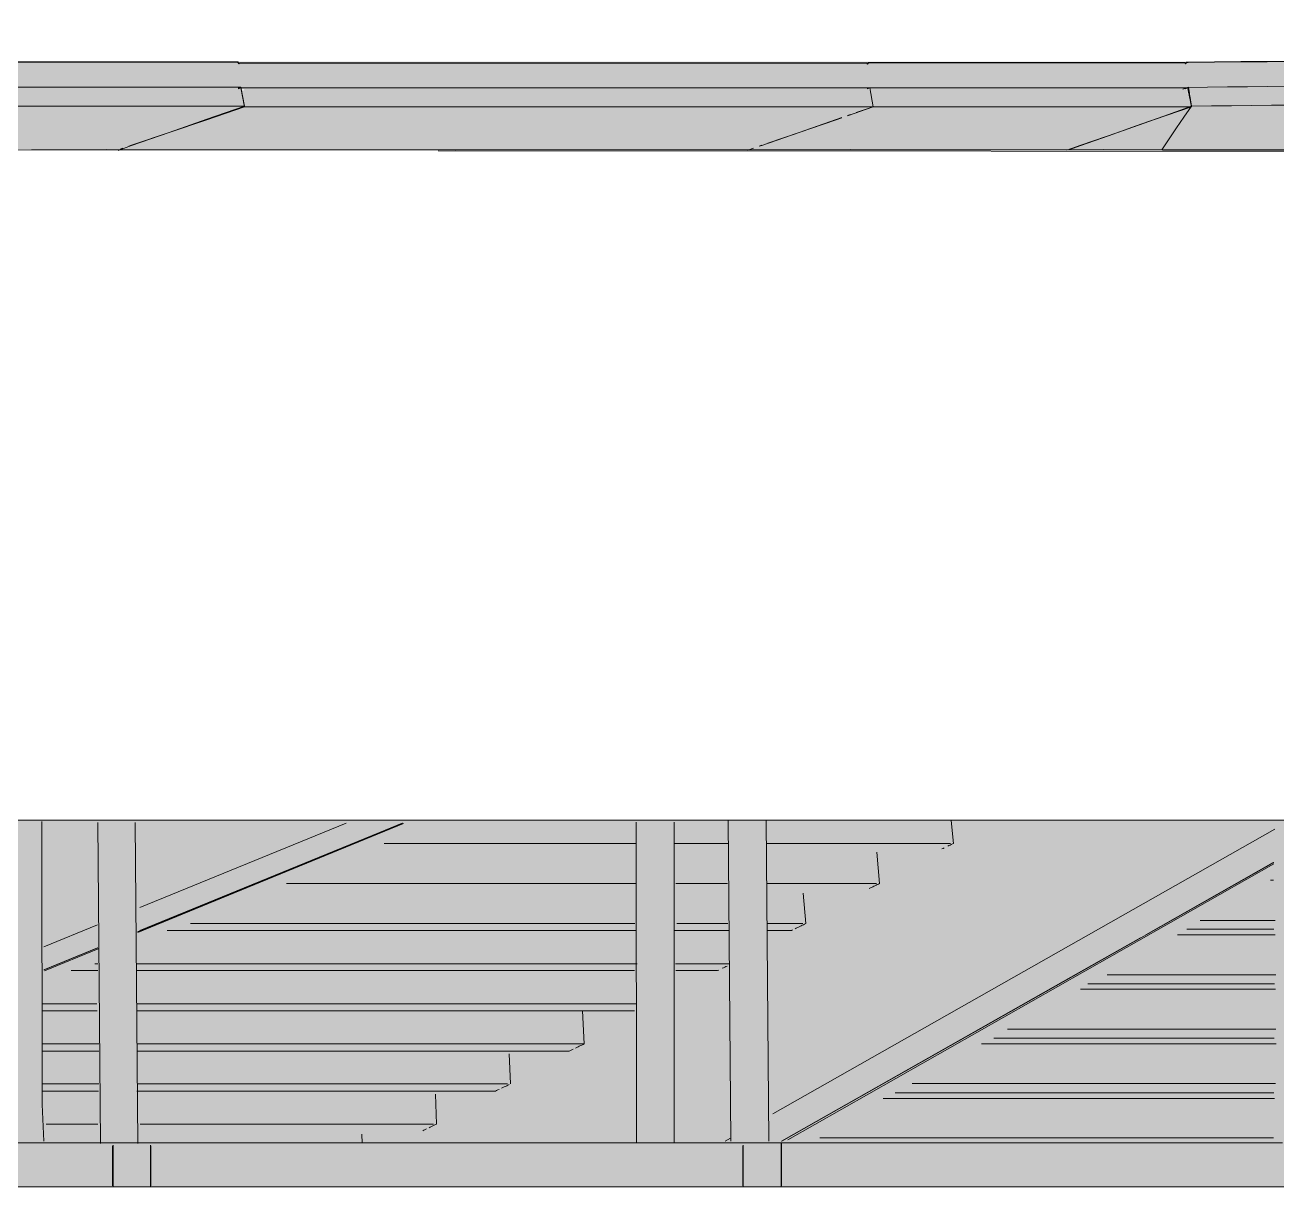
# Model space of a CAD drawing. Header units: millimetres. Extents: x 0 to 84100, y 0 to 59400.
# Drawn here: x 40382 to 44477, y 51697 to 55497 of the extents above; entities that cross this region are included whole.
import ezdxf

# ---------------------------------------------------------------- set-up
doc = ezdxf.new("R2010")
doc.units = ezdxf.units.MM
for name, color, linetype, lineweight in [('09_立面の外形', 7, 'Continuous', 30), ('10_見えがかり', 7, 'Continuous', 13), ('12_見えがかり（ガラス）', 5, 'Continuous', 9)]:
    doc.layers.add(name, color=color, linetype=linetype, lineweight=lineweight)

msp = doc.modelspace()

# ---------------------------------------------------------------- hatches: boundary and pattern name
at = {"layer": '10_見えがかり', "true_color": 0xe9dcc4}
msp.add_hatch(color=8, dxfattribs=at).paths.add_polyline_path([(49714.9, 55481.6), (49704.9, 55471.6), (49704.9, 55461.6), (49694.9, 55451.6), (49694.9, 55441.6), (49684.9, 55431.6), (49684.9, 55421.6), (49679.9, 55416.6), (49599.9, 55416.6), (49589.9, 55406.6), (49419.9, 55406.6), (49409.9, 55396.6), (49239.9, 55396.6), (49229.9, 55386.6), (48889.9, 55386.6), (48879.9, 55376.6), (48559.9, 55376.6), (48549.9, 55366.6), (48229.9, 55366.6), (48219.9, 55356.6), (47899.9, 55356.6), (47889.9, 55346.6), (47569.9, 55346.6), (47559.9, 55336.6), (46939.9, 55336.6), (46929.9, 55326.6), (46359.9, 55326.6), (46349.9, 55316.6), (45769.9, 55316.6), (45759.9, 55306.6), (44989.9, 55306.6), (44979.9, 55296.6), (44189.9, 55296.6), (44179.9, 55286.6), (41089.9, 55286.6), (41079.9, 55296.6), (33189.9, 55296.6), (33179.9, 55306.6), (29249.9, 55306.6), (29239.9, 55296.6), (29219.9, 55296.6), (29209.9, 55286.6), (29189.9, 55286.6), (29179.9, 55276.6), (29159.9, 55276.6), (29149.9, 55266.6), (29139.9, 55266.6), (29129.9, 55256.6), (29109.9, 55256.6), (29099.9, 55246.6), (29079.9, 55246.6), (29069.9, 55236.6), (29059.9, 55236.6), (29049.9, 55226.6), (29029.9, 55226.6), (29019.9, 55216.6), (28999.9, 55216.6), (28989.9, 55206.6), (28979.9, 55206.6), (28969.9, 55196.6), (28949.9, 55196.6), (28939.9, 55186.6), (28919.9, 55186.6), (28909.9, 55176.6), (28899.9, 55176.6), (28889.9, 55166.6), (28869.9, 55166.6), (28859.9, 55156.6), (28839.9, 55156.6), (28829.9, 55146.6), (28819.9, 55146.6), (28809.9, 55136.6), (28789.9, 55136.6), (28779.9, 55126.6), (28759.9, 55126.6), (28749.9, 55116.6), (28739.9, 55116.6), (28729.9, 55106.6), (28709.9, 55106.6), (28699.9, 55096.6), (28679.9, 55096.6), (28669.9, 55086.6), (28659.9, 55086.6), (28649.9, 55076.6), (28629.9, 55076.6), (28619.9, 55066.6), (28599.9, 55066.6), (28589.9, 55056.6), (28579.9, 55056.6), (28569.9, 55046.6), (28549.9, 55046.6), (28539.9, 55036.6), (28519.9, 55036.6), (28509.9, 55026.6), (28499.9, 55026.6), (28489.9, 55016.6), (28469.9, 55016.6), (28459.9, 55006.6), (28439.9, 55006.6), (28429.9, 54996.6), (28409.9, 54996.6), (28399.9, 54986.6), (28389.9, 54986.6), (28379.9, 54976.6), (28359.9, 54976.6), (28349.9, 54966.6), (28329.9, 54966.6), (28319.9, 54956.6), (28309.9, 54956.6), (28299.9, 54946.6), (28279.9, 54946.6), (28269.9, 54936.6), (28249.9, 54936.6), (28239.9, 54926.6), (28229.9, 54926.6), (28219.9, 54916.6), (28199.9, 54916.6), (28189.9, 54906.6), (28169.9, 54906.6), (28159.9, 54896.6), (28149.9, 54896.6), (28139.9, 54886.6), (28119.9, 54886.6), (28109.9, 54876.6), (28089.9, 54876.6), (28079.9, 54866.6), (28069.9, 54866.6), (28059.9, 54856.6), (28039.9, 54856.6), (28029.9, 54846.6), (28009.9, 54846.6), (27999.9, 54836.6), (27989.9, 54836.6), (27979.9, 54826.6), (27959.9, 54826.6), (27949.9, 54816.6), (27929.9, 54816.6), (27919.9, 54806.6), (27909.9, 54806.6), (27899.9, 54796.6), (27879.9, 54796.6), (27869.9, 54786.6), (27849.9, 54786.6), (27839.9, 54776.6), (27829.9, 54776.6), (27819.9, 54766.6), (27799.9, 54766.6), (27789.9, 54756.6), (27769.9, 54756.6), (27759.9, 54746.6), (27749.9, 54746.6), (27739.9, 54736.6), (27719.9, 54736.6), (27709.9, 54726.6), (27694.9, 54726.6), (27694.9, 54731.6), (27684.9, 54741.6), (27724.9, 54781.6), (27724.9, 54791.6), (27769.9, 54836.6), (27819.9, 54836.6), (27849.9, 54866.6), (27909.9, 54866.6), (27914.9, 54871.6), (27914.9, 54881.6), (27929.9, 54896.6), (27989.9, 54896.6), (28019.9, 54926.6), (28069.9, 54926.6), (28099.9, 54956.6), (28149.9, 54956.6), (28179.9, 54986.6), (28229.9, 54986.6), (28259.9, 55016.6), (28309.9, 55016.6), (28339.9, 55046.6), (28399.9, 55046.6), (28404.9, 55051.6), (28404.9, 55061.6), (28429.9, 55086.6), (28439.9, 55076.6), (28479.9, 55076.6), (28504.9, 55101.6), (28504.9, 55111.6), (28509.9, 55116.6), (28569.9, 55116.6), (28599.9, 55146.6), (28649.9, 55146.6), (28679.9, 55176.6), (28729.9, 55176.6), (28759.9, 55206.6), (28809.9, 55206.6), (28839.9, 55236.6), (28899.9, 55236.6), (28904.9, 55241.6), (28904.9, 55251.6), (28919.9, 55266.6), (28979.9, 55266.6), (28994.9, 55281.6), (28994.9, 55291.6), (28999.9, 55296.6), (29059.9, 55296.6), (29089.9, 55326.6), (29139.9, 55326.6), (29169.9, 55356.6), (29219.9, 55356.6), (29249.9, 55386.6), (35099.9, 55386.6), (35109.9, 55376.6), (44789.9, 55376.6), (44799.9, 55386.6), (45639.9, 55386.6), (45649.9, 55396.6), (46229.9, 55396.6), (46239.9, 55406.6), (46829.9, 55406.6), (46839.9, 55416.6), (47479.9, 55416.6), (47489.9, 55426.6), (47819.9, 55426.6), (47829.9, 55436.6), (48149.9, 55436.6), (48159.9, 55446.6), (48479.9, 55446.6), (48489.9, 55456.6), (48819.9, 55456.6), (48829.9, 55466.6), (49149.9, 55466.6), (49159.9, 55476.6), (49369.9, 55476.6), (49379.9, 55486.6), (49549.9, 55486.6), (49559.9, 55496.6), (49709.9, 55496.6), (49714.9, 55491.6)])
at = {"layer": '12_見えがかり（ガラス）', "true_color": 0xdce9f2}
for points in [[(41079.9, 55296.6), (41094.9, 55281.6), (41094.9, 55231.6), (41089.9, 55226.6), (41079.9, 55226.6), (41069.9, 55216.6), (41049.9, 55216.6), (41039.9, 55206.6), (41019.9, 55206.6), (41009.9, 55196.6), (40989.9, 55196.6), (40979.9, 55186.6), (40959.9, 55186.6), (40949.9, 55176.6), (40929.9, 55176.6), (40919.9, 55166.6), (40909.9, 55166.6), (40899.9, 55156.6), (40879.9, 55156.6), (40869.9, 55146.6), (40849.9, 55146.6), (40839.9, 55136.6), (40819.9, 55136.6), (40809.9, 55126.6), (40789.9, 55126.6), (40779.9, 55116.6), (40759.9, 55116.6), (40749.9, 55106.6), (40729.9, 55106.6), (40719.9, 55096.6), (40709.9, 55096.6), (40699.9, 55086.6), (38679.9, 55086.6), (38674.9, 55091.6), (38679.9, 55096.6), (38699.9, 55096.6), (38709.9, 55106.6), (38729.9, 55106.6), (38739.9, 55116.6), (38749.9, 55116.6), (38759.9, 55126.6), (38779.9, 55126.6), (38789.9, 55136.6), (38809.9, 55136.6), (38819.9, 55146.6), (38839.9, 55146.6), (38849.9, 55156.6), (38869.9, 55156.6), (38879.9, 55166.6), (38889.9, 55166.6), (38899.9, 55176.6), (38919.9, 55176.6), (38929.9, 55186.6), (38949.9, 55186.6), (38959.9, 55196.6), (38979.9, 55196.6), (38989.9, 55206.6), (39009.9, 55206.6), (39019.9, 55216.6), (39029.9, 55216.6), (39039.9, 55226.6), (39059.9, 55226.6), (39074.9, 55241.6), (39074.9, 55251.6), (39064.9, 55261.6), (39064.9, 55291.6), (39069.9, 55296.6)], [(43139.9, 55286.6), (43144.9, 55281.6), (43144.9, 55271.6), (43154.9, 55261.6), (43154.9, 55231.6), (43149.9, 55226.6), (43139.9, 55226.6), (43129.9, 55216.6), (43109.9, 55216.6), (43099.9, 55206.6), (43079.9, 55206.6), (43069.9, 55196.6), (43049.9, 55196.6), (43039.9, 55186.6), (43019.9, 55186.6), (43009.9, 55176.6), (42999.9, 55176.6), (42989.9, 55166.6), (42969.9, 55166.6), (42959.9, 55156.6), (42939.9, 55156.6), (42929.9, 55146.6), (42909.9, 55146.6), (42899.9, 55136.6), (42879.9, 55136.6), (42869.9, 55126.6), (42849.9, 55126.6), (42839.9, 55116.6), (42819.9, 55116.6), (42809.9, 55106.6), (42789.9, 55106.6), (42779.9, 55096.6), (42759.9, 55096.6), (42749.9, 55086.6), (40709.9, 55086.6), (40704.9, 55091.6), (40709.9, 55096.6), (40719.9, 55096.6), (40729.9, 55106.6), (40749.9, 55106.6), (40759.9, 55116.6), (40779.9, 55116.6), (40789.9, 55126.6), (40809.9, 55126.6), (40819.9, 55136.6), (40839.9, 55136.6), (40849.9, 55146.6), (40869.9, 55146.6), (40879.9, 55156.6), (40899.9, 55156.6), (40909.9, 55166.6), (40919.9, 55166.6), (40929.9, 55176.6), (40949.9, 55176.6), (40959.9, 55186.6), (40979.9, 55186.6), (40989.9, 55196.6), (41009.9, 55196.6), (41019.9, 55206.6), (41039.9, 55206.6), (41049.9, 55216.6), (41069.9, 55216.6), (41079.9, 55226.6), (41089.9, 55226.6), (41094.9, 55231.6), (41094.9, 55281.6), (41099.9, 55286.6)], [(44179.9, 55286.6), (44184.9, 55281.6), (44184.9, 55271.6), (44194.9, 55261.6), (44194.9, 55231.6), (44189.9, 55226.6), (44179.9, 55226.6), (44169.9, 55216.6), (44149.9, 55216.6), (44139.9, 55206.6), (44119.9, 55206.6), (44109.9, 55196.6), (44089.9, 55196.6), (44079.9, 55186.6), (44059.9, 55186.6), (44049.9, 55176.6), (44039.9, 55176.6), (44029.9, 55166.6), (44009.9, 55166.6), (43999.9, 55156.6), (43979.9, 55156.6), (43969.9, 55146.6), (43949.9, 55146.6), (43939.9, 55136.6), (43919.9, 55136.6), (43909.9, 55126.6), (43889.9, 55126.6), (43879.9, 55116.6), (43859.9, 55116.6), (43849.9, 55106.6), (43839.9, 55106.6), (43829.9, 55096.6), (43809.9, 55096.6), (43799.9, 55086.6), (42759.9, 55086.6), (42754.9, 55091.6), (42759.9, 55096.6), (42779.9, 55096.6), (42789.9, 55106.6), (42809.9, 55106.6), (42819.9, 55116.6), (42839.9, 55116.6), (42849.9, 55126.6), (42869.9, 55126.6), (42879.9, 55136.6), (42899.9, 55136.6), (42909.9, 55146.6), (42929.9, 55146.6), (42939.9, 55156.6), (42959.9, 55156.6), (42969.9, 55166.6), (42989.9, 55166.6), (42999.9, 55176.6), (43009.9, 55176.6), (43019.9, 55186.6), (43039.9, 55186.6), (43049.9, 55196.6), (43069.9, 55196.6), (43079.9, 55206.6), (43099.9, 55206.6), (43109.9, 55216.6), (43129.9, 55216.6), (43139.9, 55226.6), (43149.9, 55226.6), (43154.9, 55231.6), (43154.9, 55261.6), (43144.9, 55271.6), (43144.9, 55281.6), (43149.9, 55286.6)], [(45229.9, 55306.6), (45234.9, 55301.6), (45234.9, 55271.6), (45244.9, 55261.6), (45244.9, 55241.6), (45239.9, 55236.6), (45219.9, 55236.6), (45209.9, 55226.6), (45199.9, 55226.6), (45189.9, 55216.6), (45169.9, 55216.6), (45159.9, 55206.6), (45149.9, 55206.6), (45139.9, 55196.6), (45119.9, 55196.6), (45109.9, 55186.6), (45099.9, 55186.6), (45089.9, 55176.6), (45069.9, 55176.6), (45059.9, 55166.6), (45049.9, 55166.6), (45039.9, 55156.6), (45019.9, 55156.6), (45009.9, 55146.6), (44999.9, 55146.6), (44989.9, 55136.6), (44979.9, 55136.6), (44969.9, 55126.6), (44949.9, 55126.6), (44939.9, 55116.6), (44929.9, 55116.6), (44919.9, 55106.6), (44899.9, 55106.6), (44889.9, 55096.6), (44879.9, 55096.6), (44869.9, 55086.6), (44109.9, 55086.6), (44104.9, 55091.6), (44104.9, 55101.6), (44124.9, 55121.6), (44124.9, 55131.6), (44144.9, 55151.6), (44144.9, 55161.6), (44164.9, 55181.6), (44164.9, 55191.6), (44194.9, 55221.6), (44194.9, 55271.6), (44184.9, 55281.6), (44184.9, 55291.6), (44189.9, 55296.6), (44979.9, 55296.6), (44989.9, 55306.6)], [(44189.9, 55226.6), (44194.9, 55221.6), (44164.9, 55191.6), (44164.9, 55181.6), (44144.9, 55161.6), (44144.9, 55151.6), (44124.9, 55131.6), (44124.9, 55121.6), (44104.9, 55101.6), (44104.9, 55091.6), (44099.9, 55086.6), (43809.9, 55086.6), (43804.9, 55091.6), (43809.9, 55096.6), (43829.9, 55096.6), (43839.9, 55106.6), (43849.9, 55106.6), (43859.9, 55116.6), (43879.9, 55116.6), (43889.9, 55126.6), (43909.9, 55126.6), (43919.9, 55136.6), (43939.9, 55136.6), (43949.9, 55146.6), (43969.9, 55146.6), (43979.9, 55156.6), (43999.9, 55156.6), (44009.9, 55166.6), (44029.9, 55166.6), (44039.9, 55176.6), (44049.9, 55176.6), (44059.9, 55186.6), (44079.9, 55186.6), (44089.9, 55196.6), (44109.9, 55196.6), (44119.9, 55206.6), (44139.9, 55206.6), (44149.9, 55216.6), (44169.9, 55216.6), (44179.9, 55226.6)], [(49049.9, 52896.6), (49054.9, 52891.6), (49054.9, 51701.6), (49049.9, 51696.6), (29329.9, 51696.6), (29324.9, 51701.6), (29324.9, 52891.6), (29329.9, 52896.6)]]:
    msp.add_hatch(color=8, dxfattribs=at).paths.add_polyline_path(points)

# ---------------------------------------------------------------- linework, layer by layer
at = {"layer": '09_立面の外形'}
msp.add_lwpolyline([(39732, 55375.7), (40404.6, 55375.7), (40572.8, 55375.7), (40740.9, 55375.7), (40909.1, 55375.7), (41077.3, 55375.7), (41081, 55369.6), (41084.2, 55373.1), (41255.1, 55373.1), (41425.9, 55373.2), (41767.6, 55373.2), (41938.5, 55373.2), (42109.3, 55373.2), (42280.2, 55373.2), (42451, 55373.2), (42621.9, 55373.2), (42963.5, 55373.2), (43134.4, 55373.2), (43137.1, 55368.8), (43141.4, 55373.7), (43227.5, 55373.7), (43313.6, 55373.7), (43399.8, 55373.7), (43485.9, 55373.7), (43658.2, 55373.8), (43744.3, 55373.8), (43830.4, 55373.8), (43916.6, 55373.8), (44002.7, 55373.8), (44088.8, 55373.8), (44175, 55373.8), (44177.4, 55369.6), (44182.3, 55375.2), (44182.6, 55375.2), (44182.9, 55375.2), (44184.2, 55375.1), (44184.6, 55375.1), (44185.2, 55375.1), (44185.6, 55375.1), (44186.2, 55375), (44186.3, 55374.9), (44272.1, 55375.8), (44358.5, 55376.8), (44445, 55377.7), (44531.5, 55378.7)], dxfattribs=at)
at = {"layer": '10_見えがかり'}
for points in [[(39732, 55375.7), (40404.6, 55375.7), (40572.8, 55375.7), (40740.9, 55375.7), (40909.1, 55375.7), (41077.3, 55375.7), (41081, 55369.6), (41084.2, 55373.1), (41255.1, 55373.1), (41425.9, 55373.2), (41767.6, 55373.2), (41938.5, 55373.2), (42109.3, 55373.2), (42280.2, 55373.2), (42451, 55373.2), (42621.9, 55373.2), (42963.5, 55373.2), (43134.4, 55373.2), (43137.1, 55368.8), (43141.4, 55373.7), (43227.5, 55373.7), (43313.6, 55373.7), (43399.8, 55373.7), (43485.9, 55373.7), (43658.2, 55373.8), (43744.3, 55373.8), (43830.4, 55373.8), (43916.6, 55373.8), (44002.7, 55373.8), (44088.8, 55373.8), (44175, 55373.8), (44177.4, 55369.6), (44182.3, 55375.2), (44182.6, 55375.2), (44182.9, 55375.2), (44184.2, 55375.1), (44184.6, 55375.1), (44185.2, 55375.1), (44185.6, 55375.1), (44185.9, 55375.1), (44186.2, 55375), (44186.3, 55374.9), (44272.1, 55375.8), (44358.5, 55376.8), (44445, 55377.7), (44531.5, 55378.7)], [(40157.2, 55087.7), (40647.6, 55089.3)], [(40157.2, 55087.7), (41114.2, 55088.5)], [(40647.6, 55089.3), (41114.2, 55088.5)], [(40724.4, 55088.4), (41114.2, 55088.5)], [(41040.4, 55087.9), (41789, 55087.8)], [(41114.2, 55088.5), (41445.7, 55088.5)], [(41386.1, 55088.7), (42746.1, 55088.9)], [(41445.7, 55088.5), (41789, 55087.8)], [(41641.5, 55088.6), (43429.2, 55088.8)], [(41733.1, 55085.5), (45350.1, 55082.8)], [(41789, 55087.8), (42746.1, 55088.9)], [(41789, 55087.8), (42263.8, 55088.7)], [(42746.1, 55088.9), (42263.8, 55088.7)], [(42746.1, 55088.9), (43081.7, 55089.6)], [(43429.2, 55088.8), (43081.7, 55089.6)], [(43429.2, 55088.8), (43909.9, 55089.7)], [(43429.2, 55088.8), (45448.5, 55085.6)], [(43909.9, 55089.7), (44398, 55088.2)], [(44398, 55088.2), (44752, 55088.6)], [(40157.2, 52896.6), (40647.6, 52896.6)], [(40437.8, 51966.3), (40437.1, 52892.3)], [(40629, 51839.1), (40619.9, 52888.7)], [(40647.6, 52896.6), (41114.2, 52896.6)], [(40751.1, 51839.1), (40742.1, 52888.7)], [(41619.4, 52885), (40750.4, 52528.5)], [(41432.2, 52886.8), (40757.3, 52610.6)], [(41445.7, 52896.6), (41114.2, 52896.6)], [(41445.7, 52896.6), (41789, 52896.6)], [(41614.9, 52886.3), (41541.2, 52856.1)], [(41616.3, 52886.3), (41542.5, 52856.1)], [(41789, 52896.6), (42263.8, 52896.6)], [(42263.8, 52896.6), (42746.1, 52896.6)], [(42381.4, 51842.4), (42380.8, 52890)], [(42505.4, 51842.4), (42504.8, 52890)], [(42690.4, 51845.9), (42681.6, 52894.7)], [(42746.1, 52896.6), (43081.7, 52896.6)], [(42814.4, 51845.9), (42805.6, 52894.7)], [(44469.9, 52866.6), (42827.8, 51935.4)], [(43081.7, 52896.6), (43429.2, 52896.6)], [(43411.2, 52894.8), (43418.6, 52820.2)], [(43429.2, 52896.6), (43909.9, 52896.6)], [(43909.9, 52896.6), (44398, 52896.6)], [(44752, 52896.6), (44398, 52896.6)], [(41542.5, 52856.1), (40749.2, 52531.2)], [(41541.2, 52856.1), (40757.1, 52534.9)], [(41653.2, 52820.2), (41556.2, 52820.2)], [(41905.4, 52820.2), (41653.2, 52820.2)], [(42157.6, 52820.2), (41905.4, 52820.2)], [(42380.7, 52820.2), (42157.6, 52820.2)], [(42662, 52820.2), (42506.8, 52820.2)], [(42681.4, 52820.2), (42662, 52820.2)], [(42914.2, 52820.2), (42807.5, 52820.2)], [(43166.4, 52820.2), (42914.2, 52820.2)], [(43408.9, 52820.2), (43166.4, 52820.2)], [(43167.7, 52791.4), (43177, 52689)], [(43381, 52802.2), (43384.8, 52804)], [(43384.8, 52804), (43388.5, 52805.8)], [(43399.8, 52811.2), (43403.6, 52813)], [(43403.6, 52813), (43407.4, 52814.8)], [(43407.4, 52814.8), (43411.1, 52816.6)], [(43411.1, 52816.6), (43414.9, 52818.4)], [(43414.9, 52818.4), (43418.6, 52820.2)], [(44466.5, 52753.3), (42876.4, 51850.2)], [(44466.3, 52757.4), (43779.3, 52368.4)], [(44464.8, 52757.4), (44047.5, 52521)], [(41366.7, 52689), (41237.4, 52689)], [(41625.3, 52689), (41366.7, 52689)], [(41883.9, 52689), (41625.3, 52689)], [(42142.6, 52689), (41883.9, 52689)], [(42381.3, 52689), (42142.6, 52689)], [(42659.8, 52689), (42510.6, 52689)], [(42679.7, 52689), (42659.8, 52689)], [(42918.4, 52689), (42809, 52689)], [(43167.1, 52689), (42918.4, 52689)], [(43142.9, 52672.6), (43146.7, 52674.4)], [(43146.7, 52674.4), (43150.5, 52676.2)], [(43150.5, 52676.2), (43154.3, 52678)], [(43154.3, 52678), (43158.1, 52679.9)], [(43158.1, 52679.9), (43161.9, 52681.7)], [(43161.9, 52681.7), (43165.7, 52683.5)], [(43165.7, 52683.5), (43169.4, 52685.3)], [(43169.4, 52685.3), (43173.2, 52687.2)], [(43173.2, 52687.2), (43177, 52689)], [(44465.4, 52699.9), (44455.5, 52699.9)], [(42927.2, 52657.4), (42935.4, 52557.8)], [(40618.6, 52553.9), (40442.9, 52482)], [(41080.3, 52557.8), (40923.3, 52557.8)], [(41345.4, 52557.8), (41080.3, 52557.8)], [(41610.4, 52557.8), (41345.4, 52557.8)], [(41875.4, 52557.8), (41610.4, 52557.8)], [(42140.4, 52557.8), (41875.4, 52557.8)], [(42376, 52557.8), (42140.4, 52557.8)], [(42670.4, 52557.8), (42513.4, 52557.8)], [(42680.2, 52557.8), (42670.4, 52557.8)], [(42925.6, 52557.8), (42807.8, 52557.8)], [(42888.8, 52535.6), (42892.6, 52537.5)], [(42900.4, 52541.2), (42904.3, 52543)], [(42904.3, 52543), (42908.2, 52544.9)], [(42908.2, 52544.9), (42912.1, 52546.7)], [(42912.1, 52546.7), (42916, 52548.6)], [(42916, 52548.6), (42919.9, 52550.4)], [(42919.9, 52550.4), (42923.8, 52552.3)], [(42923.8, 52552.3), (42927.7, 52554.1)], [(42927.7, 52554.1), (42931.6, 52556)], [(42931.6, 52556), (42935.4, 52557.8)], [(44181.5, 52539.5), (44220.8, 52539.5)], [(44220.8, 52539.5), (44436.9, 52539.5)], [(44264.4, 52568.2), (44225.1, 52568.2)], [(44470.5, 52568.2), (44264.4, 52568.2)], [(44436.9, 52539.5), (44466.3, 52539.5)], [(40846.4, 52535.6), (41033, 52535.6)], [(41033, 52535.6), (41298.1, 52535.6)], [(41298.1, 52535.6), (41563.2, 52535.6)], [(41563.2, 52535.6), (41828.3, 52535.6)], [(41828.3, 52535.6), (42093.4, 52535.6)], [(42093.4, 52535.6), (42358.5, 52535.6)], [(42358.5, 52535.6), (42378.2, 52535.6)], [(42505.8, 52535.6), (42623.6, 52535.6)], [(42623.6, 52535.6), (42682.6, 52535.6)], [(42810.2, 52535.6), (42888.8, 52535.6)], [(44030.1, 52511.2), (43777.9, 52368.4)], [(44189.6, 52521.4), (44150.9, 52521.4)], [(44412.2, 52521.4), (44189.6, 52521.4)], [(44470.3, 52521.4), (44412.2, 52521.4)], [(40618.7, 52478.3), (40443.4, 52406.5)], [(40620.1, 52478.3), (40444.8, 52406.5)], [(40621, 52475.4), (40445.4, 52403.3)], [(40619.5, 52426.7), (40609.8, 52426.7)], [(40794, 52426.7), (40745.5, 52426.7)], [(41065.4, 52426.7), (40794, 52426.7)], [(41336.8, 52426.7), (41065.4, 52426.7)], [(41608.2, 52426.7), (41336.8, 52426.7)], [(41879.7, 52426.7), (41608.2, 52426.7)], [(42151.1, 52426.7), (41879.7, 52426.7)], [(42383.7, 52426.7), (42151.1, 52426.7)], [(42684.2, 52426.7), (42509.7, 52426.7)], [(42666.4, 52413.5), (42670.4, 52415.4)], [(42670.4, 52415.4), (42674.3, 52417.3)], [(42674.3, 52417.3), (42678.2, 52419.2)], [(40532.7, 52404.1), (40620, 52404.1)], [(40746.1, 52404.1), (41017.6, 52404.1)], [(41017.6, 52404.1), (41289.1, 52404.1)], [(41289.1, 52404.1), (41560.7, 52404.1)], [(41560.7, 52404.1), (41832.2, 52404.1)], [(41832.2, 52404.1), (42103.7, 52404.1)], [(42103.7, 52404.1), (42375.3, 52404.1)], [(42511, 52404.1), (42646.8, 52404.1)], [(42646.8, 52404.1), (42650.7, 52406)], [(42662.5, 52411.7), (42666.4, 52413.5)], [(43979.8, 52390.4), (43921.7, 52390.4)], [(44202.4, 52390.4), (43979.8, 52390.4)], [(44425, 52390.4), (44202.4, 52390.4)], [(44473.3, 52390.4), (44425, 52390.4)], [(43777.9, 52368.4), (42969.3, 51910.5)], [(43779.3, 52368.4), (42970.7, 51910.5)], [(43913.9, 52342.9), (43834.2, 52342.9)], [(43858.1, 52361.2), (43935.6, 52361.2)], [(44143.2, 52342.9), (43913.9, 52342.9)], [(43935.6, 52361.2), (44158.3, 52361.2)], [(44372.4, 52342.9), (44143.2, 52342.9)], [(44158.3, 52361.2), (44381.1, 52361.2)], [(44472.1, 52342.9), (44372.4, 52342.9)], [(44381.1, 52361.2), (44468.2, 52361.2)], [(40507.7, 52295.6), (40438.3, 52295.6)], [(40616.9, 52295.6), (40507.7, 52295.6)], [(40785.5, 52295.6), (40745.9, 52295.6)], [(41063.4, 52295.6), (40785.5, 52295.6)], [(41341.2, 52295.6), (41063.4, 52295.6)], [(41619, 52295.6), (41341.2, 52295.6)], [(41896.8, 52295.6), (41619, 52295.6)], [(42174.6, 52295.6), (41896.8, 52295.6)], [(42382.9, 52295.6), (42174.6, 52295.6)], [(40439.4, 52272.7), (40459.2, 52272.7)], [(40459.2, 52272.7), (40618, 52272.7)], [(40747.1, 52272.7), (41015.1, 52272.7)], [(41015.1, 52272.7), (41293.1, 52272.7)], [(41293.1, 52272.7), (41571.1, 52272.7)], [(41571.1, 52272.7), (41849, 52272.7)], [(41849, 52272.7), (42127, 52272.7)], [(42127, 52272.7), (42375.2, 52272.7)], [(42204.8, 52273.1), (42210.9, 52164.5)], [(43695.3, 52212.7), (43595.6, 52212.7)], [(43924.5, 52212.7), (43695.3, 52212.7)], [(44153.7, 52212.7), (43924.5, 52212.7)], [(44383, 52212.7), (44153.7, 52212.7)], [(44472.7, 52212.7), (44383, 52212.7)], [(43550.4, 52182.9), (43650.1, 52182.9)], [(43650.1, 52182.9), (43879.5, 52182.9)], [(43879.5, 52182.9), (44108.8, 52182.9)], [(44108.8, 52182.9), (44338.2, 52182.9)], [(44338.2, 52182.9), (44467.8, 52182.9)], [(40436.7, 52141.2), (40456.3, 52141.2)], [(40505.7, 52164.5), (40437.1, 52164.5)], [(40456.3, 52141.2), (40623, 52141.2)], [(40623.3, 52164.5), (40505.7, 52164.5)], [(40750.4, 52141.2), (41024.9, 52141.2)], [(40789.9, 52164.5), (40750.7, 52164.5)], [(41074.1, 52164.5), (40789.9, 52164.5)], [(41024.9, 52141.2), (41309.2, 52141.2)], [(41358.3, 52164.5), (41074.1, 52164.5)], [(41309.2, 52141.2), (41593.5, 52141.2)], [(41642.5, 52164.5), (41358.3, 52164.5)], [(41593.5, 52141.2), (41877.8, 52141.2)], [(41926.7, 52164.5), (41642.5, 52164.5)], [(41877.8, 52141.2), (42162.1, 52141.2)], [(42210.9, 52164.5), (41926.7, 52164.5)], [(41964.8, 52131.9), (41969.5, 52033.4)], [(42162.1, 52141.2), (42166.2, 52143.2)], [(42166.2, 52143.2), (42170.3, 52145.1)], [(42170.3, 52145.1), (42174.3, 52147)], [(42182.5, 52150.9), (42186.5, 52152.9)], [(42186.5, 52152.9), (42190.6, 52154.8)], [(42190.6, 52154.8), (42194.7, 52156.7)], [(42194.7, 52156.7), (42198.7, 52158.7)], [(42198.7, 52158.7), (42202.8, 52160.6)], [(42202.8, 52160.6), (42206.9, 52162.5)], [(42206.9, 52162.5), (42210.9, 52164.5)], [(43638.4, 52164.5), (43510.6, 52164.5)], [(43874.2, 52164.5), (43638.4, 52164.5)], [(44110.1, 52164.5), (43874.2, 52164.5)], [(44346, 52164.5), (44110.1, 52164.5)], [(44473.7, 52164.5), (44346, 52164.5)], [(40437.5, 52009.8), (40466.6, 52009.8)], [(40516.5, 52033.4), (40439, 52033.4)], [(40466.6, 52009.8), (40621.7, 52009.8)], [(40623.1, 52033.4), (40516.5, 52033.4)], [(40747.7, 52009.8), (40757.3, 52009.8)], [(40807.1, 52033.4), (40749, 52033.4)], [(40757.3, 52009.8), (41048.1, 52009.8)], [(41097.7, 52033.4), (40807.1, 52033.4)], [(41048.1, 52009.8), (41338.8, 52009.8)], [(41388.3, 52033.4), (41097.7, 52033.4)], [(41338.8, 52009.8), (41629.5, 52009.8)], [(41678.9, 52033.4), (41388.3, 52033.4)], [(41629.5, 52009.8), (41920.2, 52009.8)], [(41959.8, 52033.4), (41678.9, 52033.4)], [(41920.2, 52009.8), (41924.3, 52011.8)], [(41924.3, 52011.8), (41928.4, 52013.7)], [(41928.4, 52013.7), (41932.5, 52015.7)], [(41940.8, 52019.6), (41944.9, 52021.6)], [(41944.9, 52021.6), (41949, 52023.6)], [(41949, 52023.6), (41953.1, 52025.5)], [(41953.1, 52025.5), (41957.2, 52027.5)], [(41957.2, 52027.5), (41961.3, 52029.5)], [(41961.3, 52029.5), (41965.4, 52031.4)], [(43410.9, 52035), (43283.2, 52035)], [(43646.8, 52035), (43410.9, 52035)], [(43882.7, 52035), (43646.8, 52035)], [(44118.5, 52035), (43882.7, 52035)], [(44354.4, 52035), (44118.5, 52035)], [(44472.3, 52035), (44354.4, 52035)], [(40443.1, 51846.5), (40437.8, 51966.3)], [(41724.2, 52000.5), (41728.1, 51902.3)], [(43362.9, 51986), (43188.3, 51986)], [(43227.4, 52004.7), (43365.1, 52004.7)], [(43605.4, 51986), (43362.9, 51986)], [(43365.1, 52004.7), (43601.1, 52004.7)], [(43601.1, 52004.7), (43837.1, 52004.7)], [(43847.9, 51986), (43605.4, 51986)], [(43837.1, 52004.7), (44073.2, 52004.7)], [(44090.4, 51986), (43847.9, 51986)], [(44073.2, 52004.7), (44309.2, 52004.7)], [(44332.9, 51986), (44090.4, 51986)], [(44309.2, 52004.7), (44466.5, 52004.7)], [(44468.7, 51986), (44332.9, 51986)], [(40540.2, 51902.3), (40451.1, 51902.3)], [(40619.4, 51902.3), (40540.2, 51902.3)], [(40837.2, 51902.3), (40758, 51902.3)], [(41134.1, 51902.3), (40837.2, 51902.3)], [(41431.1, 51902.3), (41134.1, 51902.3)], [(41718.2, 51902.3), (41431.1, 51902.3)], [(41682.5, 51880.4), (41686.7, 51882.4)], [(41686.7, 51882.4), (41690.8, 51884.3)], [(41690.8, 51884.3), (41695, 51886.3)], [(41703.2, 51890.3), (41707.4, 51892.3)], [(41707.4, 51892.3), (41711.5, 51894.3)], [(41711.5, 51894.3), (41715.7, 51896.3)], [(41715.7, 51896.3), (41719.8, 51898.3)], [(41719.8, 51898.3), (41724, 51900.3)], [(41724, 51900.3), (41728.1, 51902.3)], [(42969.3, 51910.5), (42856.2, 51846.4)], [(42970.7, 51910.5), (42857.7, 51846.4)], [(41483.7, 51869.2), (41484.6, 51839.8)], [(42688.8, 51856.6), (42671.4, 51846.7)], [(43126.7, 51857.3), (42981.2, 51857.3)], [(43369.2, 51857.3), (43126.7, 51857.3)], [(43611.7, 51857.3), (43369.2, 51857.3)], [(43854.2, 51857.3), (43611.7, 51857.3)], [(44096.7, 51857.3), (43854.2, 51857.3)], [(44339.2, 51857.3), (44096.7, 51857.3)], [(44465.3, 51857.3), (44339.2, 51857.3)], [(40350.8, 51840.6), (40509.6, 51840.6)], [(40509.6, 51840.6), (40668.4, 51840.6)], [(40656, 51840.5), (40659.4, 51840.5)], [(40659.4, 51840.5), (40662.8, 51840.5)], [(40668.4, 51840.6), (40661, 51840.6)], [(40662.8, 51840.5), (40666.3, 51840.5)], [(40666.3, 51840.5), (40669.7, 51840.5)], [(40668.4, 51700.6), (40668.4, 51830.6)], [(40669.7, 51840.5), (40791.8, 51840.5)], [(40669.7, 51833), (40669.7, 51825.5)], [(40669.7, 51825.5), (40669.7, 51810.5)], [(40669.7, 51810.5), (40669.7, 51795.5)], [(40778.1, 51840.5), (40781.5, 51840.5)], [(40778.5, 51840.6), (40785.9, 51840.6)], [(40781.5, 51840.5), (40785, 51840.5)], [(40785, 51840.5), (40788.4, 51840.5)], [(40793.2, 51840.6), (40785.9, 51840.6)], [(40788.4, 51840.5), (40791.8, 51840.5)], [(40791.8, 51833), (40791.8, 51825.5)], [(40791.8, 51825.5), (40791.8, 51810.5)], [(40791.8, 51810.5), (40791.8, 51795.5)], [(40954.6, 51840.6), (40793.2, 51840.6)], [(40793.2, 51700.6), (40793.2, 51830.6)], [(40954.6, 51840.6), (41115.9, 51840.6)], [(41115.9, 51840.6), (41277.2, 51840.6)], [(41277.2, 51840.6), (41438.6, 51840.6)], [(41438.6, 51840.6), (41599.9, 51840.6)], [(41599.9, 51840.6), (41761.3, 51840.6)], [(41761.3, 51840.6), (41922.6, 51840.6)], [(41922.6, 51840.6), (42083.9, 51840.6)], [(42083.9, 51840.6), (42245.3, 51840.6)], [(42245.3, 51840.6), (42406.6, 51840.6)], [(42406.6, 51840.6), (42568, 51840.6)], [(42568, 51840.6), (42729.3, 51840.6)], [(42717.1, 51840.5), (42720.5, 51840.5)], [(42720.5, 51840.5), (42723.9, 51840.5)], [(42729.3, 51840.6), (42722.1, 51840.6)], [(42723.9, 51840.5), (42727.3, 51840.5)], [(42727.3, 51840.5), (42730.6, 51840.5)], [(42729.3, 51700.6), (42729.3, 51830.6)], [(42730.6, 51840.5), (42854.7, 51840.5)], [(42730.6, 51833), (42730.6, 51825.5)], [(42730.6, 51825.5), (42730.6, 51810.5)], [(42730.6, 51810.5), (42730.6, 51795.5)], [(42841.2, 51840.5), (42844.6, 51840.5)], [(42844.6, 51840.5), (42847.9, 51840.5)], [(42847.9, 51840.5), (42851.3, 51840.5)], [(42856.1, 51840.6), (42848.9, 51840.6)], [(42851.3, 51840.5), (42854.7, 51840.5)], [(42854.7, 51840.5), (42854.7, 51825.5)], [(42854.7, 51825.5), (42854.7, 51810.5)], [(42854.7, 51810.5), (42854.7, 51795.5)], [(42856.1, 51700.6), (42856.1, 51840.6)], [(43020, 51840.6), (42856.1, 51840.6)], [(43020, 51840.6), (43183.8, 51840.6)], [(43183.8, 51840.6), (43347.6, 51840.6)], [(43347.6, 51840.6), (43511.5, 51840.6)], [(43511.5, 51840.6), (43675.3, 51840.6)], [(43675.3, 51840.6), (43839.2, 51840.6)], [(43839.2, 51840.6), (44003, 51840.6)], [(44003, 51840.6), (44166.9, 51840.6)], [(44166.9, 51840.6), (44330.7, 51840.6)], [(44330.7, 51840.6), (44494.5, 51840.6)], [(40669.7, 51795.5), (40669.7, 51780.6)], [(40669.7, 51780.6), (40669.7, 51765.6)], [(40669.7, 51765.6), (40669.7, 51750.6)], [(40791.8, 51795.5), (40791.8, 51780.6)], [(40791.8, 51780.6), (40791.8, 51765.6)], [(40791.8, 51765.6), (40791.8, 51750.6)], [(42730.6, 51795.5), (42730.6, 51780.6)], [(42730.6, 51780.6), (42730.6, 51765.6)], [(42730.6, 51765.6), (42730.6, 51750.6)], [(42854.7, 51795.5), (42854.7, 51780.6)], [(42854.7, 51780.6), (42854.7, 51765.6)], [(42854.7, 51765.6), (42854.7, 51750.6)], [(40669.7, 51750.6), (40669.7, 51735.6)], [(40669.7, 51735.6), (40669.7, 51720.6)], [(40669.7, 51720.6), (40669.7, 51705.6)], [(40791.8, 51750.6), (40791.8, 51735.6)], [(40791.8, 51735.6), (40791.8, 51720.6)], [(40791.8, 51720.6), (40791.8, 51705.6)], [(42730.6, 51750.6), (42730.6, 51735.6)], [(42730.6, 51735.6), (42730.6, 51720.6)], [(42730.6, 51720.6), (42730.6, 51705.6)], [(42854.7, 51750.6), (42854.7, 51735.6)], [(42854.7, 51735.6), (42854.7, 51720.6)], [(42854.7, 51720.6), (42854.7, 51705.6)], [(40157.2, 51696.6), (40647.6, 51696.6)], [(41114.2, 51696.6), (40647.6, 51696.6)], [(40669.7, 51705.6), (40669.7, 51698.1)], [(40791.8, 51705.6), (40791.8, 51698.1)], [(41114.2, 51696.6), (41445.7, 51696.6)], [(41445.7, 51696.6), (41789, 51696.6)], [(41789, 51696.6), (42263.8, 51696.6)], [(42263.8, 51696.6), (42746.1, 51696.6)], [(42730.6, 51705.6), (42730.6, 51698.1)], [(43081.7, 51696.6), (42746.1, 51696.6)], [(42854.7, 51705.6), (42854.7, 51698.1)], [(43081.7, 51696.6), (43429.2, 51696.6)], [(43429.2, 51696.6), (43909.9, 51696.6)], [(43909.9, 51696.6), (44398, 51696.6)], [(44398, 51696.6), (44752, 51696.6)]]:
    msp.add_lwpolyline(points, dxfattribs=at)
at = {"layer": '12_見えがかり（ガラス）'}
for points in [[(40412.9, 55293.5), (40244.2, 55293.5)], [(40581.6, 55293.5), (40412.9, 55293.5)], [(40750.3, 55293.5), (40581.6, 55293.5)], [(40919, 55293.5), (40750.3, 55293.5)], [(41087.7, 55293.5), (40919, 55293.5)], [(41088.2, 55290.9), (41078.8, 55287.7)], [(41078.9, 55290.4), (41087.7, 55293.5)], [(41087.7, 55293.5), (41099.5, 55231.5)], [(41259.6, 55290.9), (41088.2, 55290.9)], [(41088.2, 55290.9), (41099.5, 55228.8)], [(41431, 55290.9), (41259.6, 55290.9)], [(41602.4, 55290.9), (41431, 55290.9)], [(41773.8, 55290.9), (41602.4, 55290.9)], [(41945.3, 55290.9), (41773.8, 55290.9)], [(42116.7, 55290.9), (41945.3, 55290.9)], [(42288.1, 55290.9), (42116.7, 55290.9)], [(42459.5, 55290.9), (42288.1, 55290.9)], [(42630.9, 55290.9), (42459.5, 55290.9)], [(42802.3, 55290.9), (42630.9, 55290.9)], [(42973.7, 55290.9), (42802.3, 55290.9)], [(43145.1, 55290.9), (42973.7, 55290.9)], [(43145.2, 55291.4), (43135.8, 55288.2)], [(43135.8, 55287.7), (43145.1, 55290.9)], [(43145.1, 55290.9), (43156.4, 55228.8)], [(43231.9, 55291.5), (43145.2, 55291.4)], [(43145.2, 55291.4), (43156.4, 55229.4)], [(43318.6, 55291.5), (43231.9, 55291.5)], [(43405.3, 55291.5), (43318.6, 55291.5)], [(43492, 55291.5), (43405.3, 55291.5)], [(43578.7, 55291.5), (43492, 55291.5)], [(43665.4, 55291.5), (43578.7, 55291.5)], [(43752.1, 55291.5), (43665.4, 55291.5)], [(43838.8, 55291.5), (43752.1, 55291.5)], [(43925.5, 55291.5), (43838.8, 55291.5)], [(44012.2, 55291.5), (43925.5, 55291.5)], [(44098.9, 55291.6), (44012.2, 55291.5)], [(44185.6, 55291.6), (44098.9, 55291.6)], [(44187, 55293.2), (44169, 55286.7)], [(44176.3, 55288.3), (44185.6, 55291.6)], [(44249.3, 55293.4), (44183.8, 55292.7)], [(44183.8, 55292.7), (44196.9, 55231.2)], [(44185.6, 55291.6), (44196.9, 55229.5)], [(44187, 55293.2), (44196.9, 55231.2)], [(44314.8, 55294.1), (44249.3, 55293.4)], [(44380.3, 55294.9), (44314.8, 55294.1)], [(44445.9, 55295.6), (44380.3, 55294.9)], [(44511.4, 55296.3), (44445.9, 55295.6)], [(40424.7, 55231.5), (40256, 55231.5)], [(40593.4, 55231.5), (40424.7, 55231.5)], [(40762.1, 55231.5), (40593.4, 55231.5)], [(40930.8, 55231.5), (40762.1, 55231.5)], [(41099.5, 55231.5), (40930.8, 55231.5)], [(40976.5, 55188.4), (41099.5, 55231.5)], [(41099.5, 55228.8), (40976.5, 55187)], [(41270.9, 55228.8), (41099.5, 55228.8)], [(41442.3, 55228.8), (41270.9, 55228.8)], [(41613.8, 55228.8), (41442.3, 55228.8)], [(41785.2, 55228.8), (41613.8, 55228.8)], [(41956.6, 55228.8), (41785.2, 55228.8)], [(42128, 55228.8), (41956.6, 55228.8)], [(42299.4, 55228.8), (42128, 55228.8)], [(42470.8, 55228.8), (42299.4, 55228.8)], [(42642.2, 55228.8), (42470.8, 55228.8)], [(42813.6, 55228.8), (42642.2, 55228.8)], [(42985, 55228.8), (42813.6, 55228.8)], [(43156.4, 55228.8), (42985, 55228.8)], [(43072.4, 55199.9), (43156.4, 55228.8)], [(43081.7, 55203.5), (43072.4, 55200.2)], [(43156.4, 55229.4), (43100.4, 55210)], [(43243.1, 55229.4), (43156.4, 55229.4)], [(43329.8, 55229.4), (43243.1, 55229.4)], [(43416.5, 55229.4), (43329.8, 55229.4)], [(43503.2, 55229.4), (43416.5, 55229.4)], [(43589.9, 55229.4), (43503.2, 55229.4)], [(43676.6, 55229.4), (43589.9, 55229.4)], [(43763.3, 55229.4), (43676.6, 55229.4)], [(43850, 55229.5), (43763.3, 55229.4)], [(43936.7, 55229.5), (43850, 55229.5)], [(44023.5, 55229.5), (43936.7, 55229.5)], [(44106.5, 55199), (44016.1, 55166.9)], [(44110.2, 55229.5), (44023.5, 55229.5)], [(44076.3, 55187.4), (44196.9, 55229.5)], [(44196.9, 55231.2), (44106.5, 55199)], [(44196.9, 55229.5), (44110.2, 55229.5)], [(44172.6, 55195.6), (44196.9, 55231.2)], [(44196.9, 55231.2), (44172.6, 55195.6)], [(44262.4, 55231.9), (44196.9, 55231.2)], [(44327.9, 55232.7), (44262.4, 55231.9)], [(44393.4, 55233.4), (44327.9, 55232.7)], [(44458.9, 55234.1), (44393.4, 55233.4)], [(44524.5, 55234.8), (44458.9, 55234.1)], [(40853.4, 55145.3), (40976.5, 55188.4)], [(40976.5, 55187), (40853.4, 55145.1)], [(43035, 55187.3), (42913.7, 55145.2)], [(42913.7, 55145.2), (43035, 55187)], [(43053.7, 55193.8), (43035, 55187.3)], [(43035, 55187), (43053.7, 55193.5)], [(44016.1, 55166.9), (43925.7, 55134.7)], [(43955.8, 55145.3), (44076.3, 55187.4)], [(44124.2, 55124.4), (44148.4, 55160)], [(44148.4, 55160), (44124.2, 55124.4)], [(44148.4, 55160), (44172.6, 55195.6)], [(44172.6, 55195.6), (44148.4, 55160)], [(40730.4, 55102.2), (40853.4, 55145.3)], [(40853.4, 55145.1), (40730.4, 55103.3)], [(42913.7, 55145.2), (42792.3, 55103.1)], [(42811, 55109.8), (42913.7, 55145.2)], [(43835.3, 55103.3), (43955.8, 55145.3)], [(43925.7, 55134.7), (43835.3, 55102.5)], [(44099.9, 55088.7), (44124.2, 55124.4)], [(44124.2, 55124.4), (44099.9, 55088.7)], [(40686.4, 55086.8), (40730.4, 55102.2)], [(40702, 55093.7), (40692.5, 55090.5)], [(40730.4, 55103.3), (40720.9, 55100.1)], [(42745.6, 55087.3), (42764.3, 55093.7)], [(42764.3, 55093.4), (42745.6, 55087)], [(42783, 55100.2), (42792.3, 55103.4)], [(42792.3, 55103.1), (42783, 55099.9)], [(43788.9, 55087.1), (43835.3, 55103.3)], [(43835.3, 55102.5), (43799.1, 55089.6)], [(40112.9, 51696.6), (40603.4, 51696.6)], [(41070.1, 51696.6), (40603.4, 51696.6)], [(41070.1, 51696.6), (41401.9, 51696.6)], [(41745.2, 51696.6), (41401.9, 51696.6)], [(41745.2, 51696.6), (42220.2, 51696.6)], [(42702.4, 51696.6), (42220.2, 51696.6)], [(42702.4, 51696.6), (43052.4, 51696.6)], [(43385.9, 51696.6), (43052.4, 51696.6)], [(43385.9, 51696.6), (43866.7, 51696.6)], [(44354.9, 51696.6), (43866.7, 51696.6)], [(44354.9, 51696.6), (44709, 51696.6)]]:
    msp.add_lwpolyline(points, dxfattribs=at)

doc.saveas('drawing.dxf')
